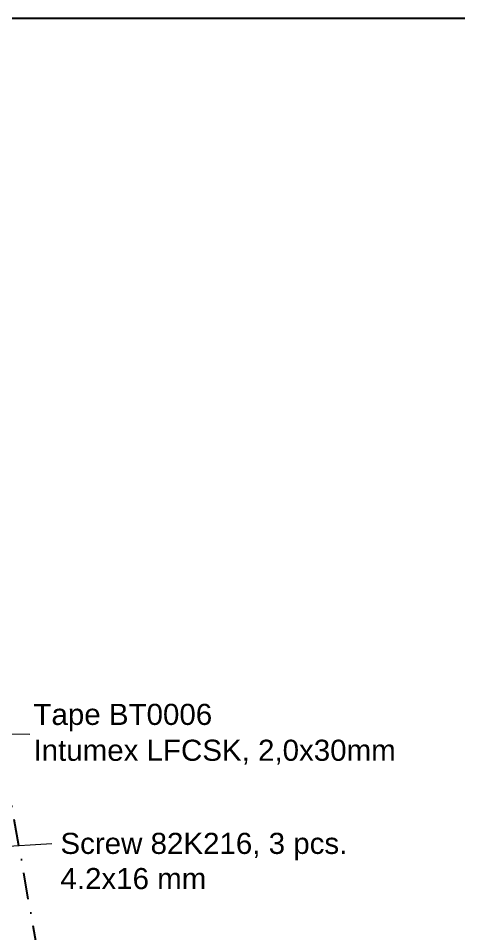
# Model space of a CAD drawing. Header units: millimetres. Extents: x 22319 to 27873, y 35287 to 39437.
# Drawn here: x 23133.6 to 23237.9, y 39220.2 to 39437 of the extents above; entities that cross this region are included whole.
import ezdxf

# ---------------------------------------------------------------- set-up
doc = ezdxf.new("R2010")
doc.units = ezdxf.units.MM
doc.header["$LTSCALE"] = 0.5
doc.linetypes.add('DASHDOT', pattern=[25.4, 12.7, -6.35, 0, -6.35])
doc.layers.add('AM_6', color=2, linetype='Continuous', lineweight=20)
doc.layers.add('AM_7', color=4, linetype='DASHDOT', lineweight=25)
doc.styles.add('Border', font='ARIAL.TTF')

msp = doc.modelspace()

# ---------------------------------------------------------------- linework, layer by layer
msp.add_lwpolyline([(22318.70771382542, 39437.03467588875), (27872.65919384413, 39437.03467588875), (27872.65919384413, 35287.04940153871), (22318.70771382542, 35287.04940153871)], close=True)
at = {"layer": 'AM_6'}
for p, q in [((23136.33338647909, 39267.40476011646), (23026.02187909212, 39268.77097239562)), ((23038.1124762053, 39234.75421314281), (23141.56032598324, 39241.60283165349))]:
    msp.add_line(p, q, dxfattribs=at)
at = {"layer": 'AM_7'}
msp.add_line((23153.73736890143, 39127.56476964294), (23117.12716083301, 39335.19157707382), dxfattribs=at)

# ---------------------------------------------------------------- texts
at = {"layer": 'AM_6', "style": 'Border'}
for s, p in [('Tape BT0006', (23137.17254879968, 39269.65539416692)), ('Intumex LFCSK, 2,0x30mm', (23137.17254879968, 39261.16056093456))]:
    msp.add_text(s, height=4.999999999999996, dxfattribs=at).set_placement(p)
at = {"layer": 'AM_6', "insert": (23143.56032598324, 39244.10283165349), "char_height": 5, "attachment_point": 1, "style": 'Border'}
msp.add_mtext('Screw 82K216, 3 pcs.\\P4.2x16 mm', dxfattribs=at)

doc.saveas('drawing.dxf')
